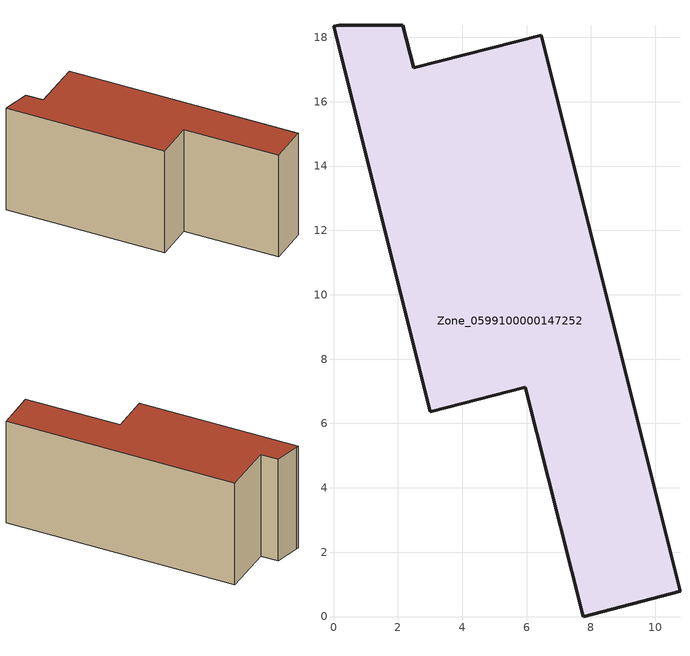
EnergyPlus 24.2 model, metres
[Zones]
Zone_0599100000147252
 floor ground (C_G): 6.46,18.06 10.77,0.78 7.76,0 5.96,7.12 3,6.37 0,18.34 0.16,18.37 2.15,18.37 2.49,17.06 z0
 wall outside (C_F): 0.16,18.37 0,18.34 3,6.37 5.96,7.12 7.76,0 10.77,0.78 6.46,18.06 2.49,17.06 2.15,18.37 0.16,18.37 z0:8.46
 roof outside (C_R): 2.15,18.37 0.16,18.37 0,18.34 3,6.37 5.96,7.12 7.76,0 10.77,0.78 6.46,18.06 2.49,17.06 z8.46
[BUILDING]
Pand.0599100000147252: North Axis=0; Terrain=City; Loads Convergence Tolerance Value=0.04; Temperature Convergence Tolerance Value=0.4; Solar Distribution=FullExterior; Maximum Number of Warmup Days=25; Minimum Number of Warmup Days=1
[Site:Location]
Rotterdam.The.Hague.AP_ZH_NLD Design_Conditions: Latitude=51.96; Longitude=4.45; Time Zone=1; Elevation=-4.5
[SITE:GROUNDTEMPERATURE:BUILDINGSURFACE]
18, 18, 18, 18, 18, 18, 18, 18, 18, 18, 18, 18
[MATERIAL] Thermal Absorptance=0.9; Solar Absorptance=0.7; Visible Absorptance=0.7
Name | Roughness | Thickness | Conductivity | Density | Specific Heat
G.TI.1975-1991 | MediumSmooth | 0.15 | 0.288461 | 540 | 1210
F.TI.1975-1991 | Rough | 0.3 | 0.230769 | 1920 | 840
R.TI.1975-1991 | MediumRough | 0.2 | 0.153846 | 1500 | 1000
[CONSTRUCTION]
C_G: G.TI.1975-1991
C_F: F.TI.1975-1991
C_R: R.TI.1975-1991
[ZONE]
Zone_0599100000147252: Type=1; Multiplier=1; Ceiling Height=Autocalculate; Volume=Autocalculate; Floor Area=autocalculate; Part of Total Floor Area=Yes
[ZONEINFILTRATION:DESIGNFLOWRATE]
Infil_Zone_0599100000147252: Zone or ZoneList or Space or SpaceList=Zone_0599100000147252; Schedule=AlwaysOn; Design Flow Rate Calculation Method=Flow/Area; Flow Rate per Floor Area=0.003; Constant Term Coefficient=1; Temperature Term Coefficient=0; Velocity Term Coefficient=0; Velocity Squared Term Coefficient=0
[HVACTEMPLATE:ZONE:IDEALLOADSAIRSYSTEM]
Zone_0599100000147252: Maximum Heating Supply Air Temperature=50; Minimum Cooling Supply Air Temperature=13; Maximum Heating Supply Air Humidity Ratio=0.0156; Minimum Cooling Supply Air Humidity Ratio=0.0077; Heating Limit=NoLimit; Cooling Limit=NoLimit; Dehumidification Control Type=ConstantSensibleHeatRatio; Cooling Sensible Heat Ratio=0.7; Dehumidification Setpoint=60; Humidification Control Type=None; Humidification Setpoint=30; Outdoor Air Method=None; Outdoor Air Flow Rate per Person=0.00944; Outdoor Air Flow Rate per Zone Floor Area=0; Outdoor Air Flow Rate per Zone=0; Demand Controlled Ventilation Type=None; Outdoor Air Economizer Type=NoEconomizer; Heat Recovery Type=None; Sensible Heat Recovery Effectiveness=0.7; Latent Heat Recovery Effectiveness=0.65
[ZONECONTROL:THERMOSTAT]
ThermostatControl_Zone_0599100000147252: Zone or ZoneList=Zone_0599100000147252; Control Type Schedule=DualSetpointControlType; Control 1=Thermostat_Zone_0599100000147252; Temperature Difference Between Cutout And Setpoint=0
[THERMOSTATSETPOINT:DUALSETPOINT]
Thermostat_Zone_0599100000147252: Heating Setpoint Temperature Schedule=HeatingSetpoint_Zone_0599100000147252; Cooling Setpoint Temperature Schedule=CoolingSetpoint_Zone_0599100000147252
[SCHEDULE:COMPACT]
HeatingSetpoint_Zone_0599100000147252: Through: 12/31, For: AllDays, Until: 24:00, 21
CoolingSetpoint_Zone_0599100000147252: Through: 12/31, For: AllDays, Until: 24:00, 24
DualSetpointControlType: Through: 12/31, For: AllDays, Until: 24:00, 4
AlwaysOn: Through: 12/31, For: AllDays, Until: 24:00, 1
